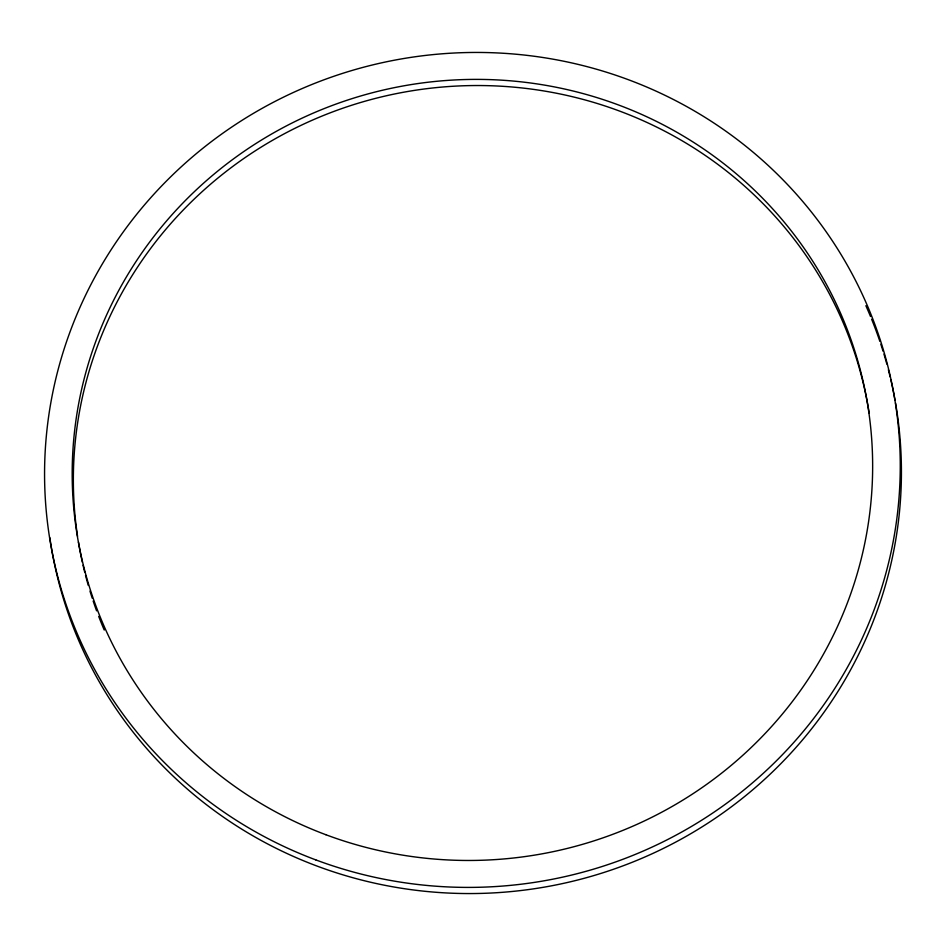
<?xml version="1.0" encoding="UTF-8"?>
<svg xmlns="http://www.w3.org/2000/svg" width="946" height="946" viewBox="0 0 946 946"><rect width="100%" height="100%" fill="white"/><g stroke="black" fill="none" stroke-linecap="round" stroke-linejoin="round"><path stroke-width="1.42" d="M895.519 402.961A428.231 417.08 -10.8 0 1 538.499 888.093A428.231 417.08 -10.8 0 1 49.831 537.635M865.874 305.724A428.231 417.08 -10.8 0 1 870.509 316.496M871.621 319.216A428.231 417.08 -10.8 0 1 879.875 341.376M880.809 344.19A428.231 417.08 -10.8 0 1 883.079 351.25M883.954 354.088A428.231 417.08 -10.8 0 1 886.84 364.068M888.377 369.803A428.231 417.08 -10.8 0 1 890.174 376.993M890.848 379.866A428.231 417.08 -10.8 0 1 895.011 400.075M104.249 630.06A400.596 390.178 -10.8 0 1 98.691 616.378M96.598 610.832A400.596 390.178 -10.8 0 1 93.157 601.017M92.223 598.191A400.596 390.178 -10.8 0 1 89.976 591.096M88.274 585.385A400.596 390.178 -10.8 0 1 85.518 575.334M84.785 572.46A400.596 390.178 -10.8 0 1 83.047 565.235M82.397 562.338A400.596 390.178 -10.8 0 1 78.459 542.058M77.548 536.276A400.596 390.178 -10.8 0 1 414.253 90.426A400.596 390.178 -10.8 0 1 869.173 412.988M315.787 859.89A428.231 417.08 -10.8 0 0 895.531 404.025A428.231 417.08 -10.8 0 0 205.932 145.85A428.231 417.08 -10.8 0 0 315.787 859.89M325.885 834.727A400.596 390.178 -10.8 0 0 868.227 408.282A400.596 390.178 -10.8 0 0 223.126 166.768A400.596 390.178 -10.8 0 0 325.885 834.727"/></g></svg>
